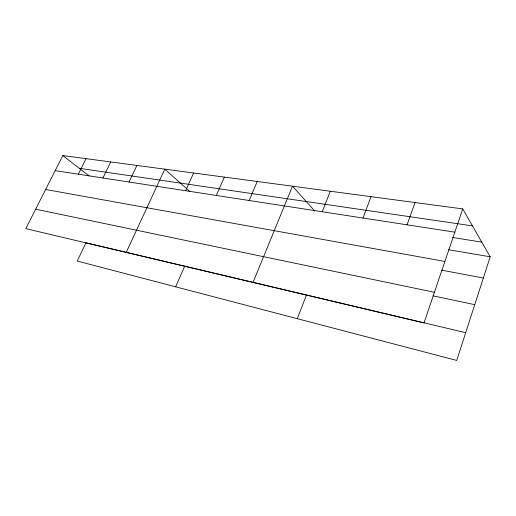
<?xml version="1.0" encoding="UTF-8"?>
<svg xmlns="http://www.w3.org/2000/svg" width="516" height="516" viewBox="0 0 516 516"><rect width="100%" height="100%" fill="white"/><g stroke="black" fill="none" stroke-linecap="round" stroke-linejoin="round"><path stroke-width="0.77" d="M462.736 208.909L424.01 322.939L25.8 228.633L62.817 155.555L462.736 208.909L490.2 256.794L456.737 360.445L77.207 261.038L85.972 242.797L465.703 332.678M407.06 224.821L415.058 202.549M362.993 218.036L371.049 196.673M297.287 318.682L306.472 294.991M322.216 211.76L330.305 191.243M253.027 282.445L292.469 186.192L314.773 211.031M249.17 200.511L257.245 181.49M216.327 195.454L224.37 177.104M175.646 286.825L184.709 266.166M185.618 190.726L193.616 173.002M126.214 252.414L164.785 169.158L189.824 191.475M129.032 182.013L136.908 165.436M102.916 177.994L110.714 161.94M78.335 174.208L86.062 158.657M79.245 168.293L472.475 225.885M55.173 170.641L454.835 232.174M452.519 237.483L481.789 242.127M448.649 249.744L490.2 256.794M45.627 189.488L444.895 261.438M441.702 270.184L483.35 278.021M35.643 209.206L434.42 292.288M432.995 295.823L474.746 304.666M62.817 155.555L89.158 175.975"/></g></svg>
